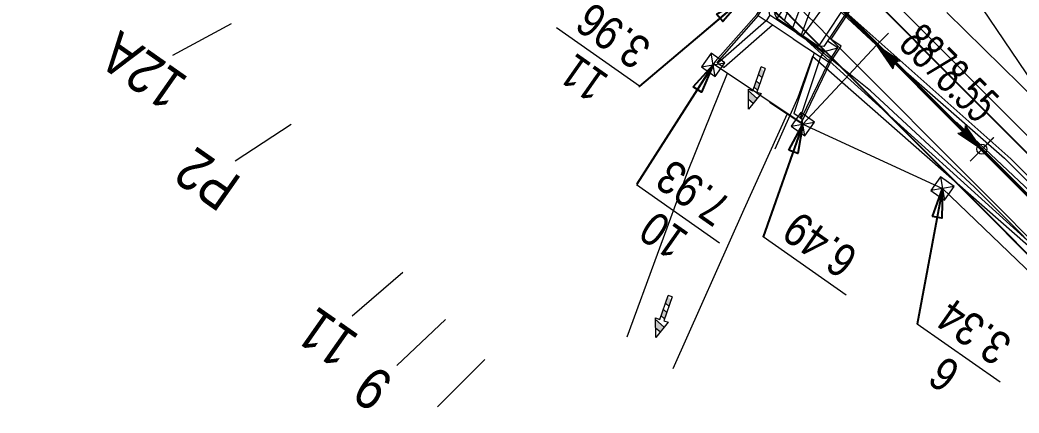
# Model space of a CAD drawing. Header units: metres. Extents: x 550976 to 551305, y 1838772 to 1839026.
# Drawn here: x 551120.5 to 551180.4, y 1838869.5 to 1838893 of the extents above; entities that cross this region are included whole.
import ezdxf
from ezdxf.enums import TextEntityAlignment as Align

# ---------------------------------------------------------------- set-up
doc = ezdxf.new("R2010")
doc.units = ezdxf.units.M
doc.header["$MEASUREMENT"] = 0
for name, pattern in [('ACAD_ISO02W100', [0.015, 0.012, -0.003]), ('DGN Style 2', [42.176187, 25.305712, -16.870475]), ('DGN Style 3', [59.046661, 42.176187, -16.870475])]:
    doc.linetypes.add(name, pattern=pattern)
for name, color, linetype, lineweight in [('Level 20', 7, 'Continuous', 0), ('Level 22', 7, 'Continuous', 0), ('Level 23', 7, 'Continuous', 0), ('Level 24', 7, 'Continuous', 0), ('Level 31', 7, 'Continuous', 0), ('Level 52', 7, 'Continuous', 0), ('Level 64', 230, 'Continuous', 0), ('Level 67', 7, 'Continuous', 0), ('Level 71', 3, 'Continuous', 0), ('Level 72', 6, 'Continuous', 0), ('Level 74', 3, 'Continuous', 0), ('Level 80', 3, 'Continuous', 0), ('Level 81', 7, 'Continuous', 0), ('Level 82', 3, 'ACAD_ISO02W100', 0), ('Level 86', 4, 'Continuous', 0), ('Level 96', 120, 'Continuous', 0)]:
    doc.layers.add(name, color=color, linetype=linetype, lineweight=lineweight)
doc.styles.add('3-Ghichu', font='')
doc.styles.add('4-Dim', font='vnsimli.shx', dxfattribs={"width": 0.6})
doc.styles.add('Style-ltypeshp', font='ltypeshp.shx')
doc.styles.get('3-Ghichu').set_extended_font_data('.VnArial NarrowH')
doc.linetypes.add('TALUY1DAI2NGANTREN', pattern='A,0,["‚",Style-ltypeshp,S=0.001,R=0,X=0,Y=0.001],0,["‚",Style-ltypeshp,S=0.0005,R=0,X=0,Y=0.0005],0,["‚",Style-ltypeshp,S=0.0005,R=0,X=0,Y=0.0005],0', length=0)
doc.dimstyles.new('D1000', dxfattribs={"dimtxt": 0.002, "dimasz": 0.0015, "dimexe": 0, "dimexo": 0, "dimgap": 0.0009, "dimtad": 1, "dimlfac": 1000, "dimzin": 0, "dimdsep": 46, "dimtxsty": '4-Dim', "dimblk": 'Muiten_PS', "dimcen": 9e-05, "dimclrd": 6, "dimclre": 6, "dimclrt": 2, "dimadec": 0, "dimazin": 2, "dimtfac": 0.347826, "dimtix": 1, "dimtofl": 0, "dimtmove": 0, "dimatfit": 3, "dimldrblk": 'Muiten_PS', "dimfxl": 0, "dimtolj": 1, "dimtzin": 0, "dimarcsym": 0})
doc.dimstyles.new('D500', dxfattribs={"dimscale": 0.5, "dimtxt": 0.002, "dimasz": 0.0015, "dimexe": 0, "dimexo": 0, "dimgap": 0.0008, "dimtad": 1, "dimlfac": 1000, "dimzin": 0, "dimdsep": 46, "dimtxsty": '4-Dim', "dimblk": 'Muiten_PS', "dimcen": 9e-05, "dimclrd": 6, "dimclre": 6, "dimclrt": 2, "dimaunit": 1, "dimadec": 1, "dimazin": 2, "dimtfac": 0.347826, "dimtix": 1, "dimtofl": 0, "dimtmove": 0, "dimatfit": 3, "dimldrblk": 'Muiten_PS', "dimfxl": 0, "dimtolj": 1, "dimtzin": 0, "dimarcsym": 0})

# ---------------------------------------------------------------- blocks, each defined once
blk = doc.blocks.new('HUONG NUOC CHAY')
at = {"layer": 'Level 71', "ltscale": 0.1, "extrusion": (0, 0, -1)}
h = blk.add_hatch(color=6, dxfattribs=at)
h.paths.add_polyline_path([(0.02, -0.0081), (0.0043, 0.0139), (0.0437, 0.0232), (0.0594, 0.0013)])
h.paths.add_polyline_path([(0.0988, 0.0106), (0.0831, 0.0326), (0.1225, 0.042), (0.1382, 0.02)])
h.paths.add_polyline_path([(0.187, 0.0162), (0.1466, 0.0728), (0.1966, 0.0673), (0.2185, 0.0366)])
at = {"layer": 'Level 71', "color": 6, "linetype": 'Continuous', "ltscale": 0.1}
for p, q in [((-0.2555, 0.0608), (-0.1377, 0.0737)), ((-0.1561, -0.0039), (-0.2555, 0.0608)), ((-0.1377, 0.0737), (-0.144, 0.0471)), ((-0.1498, 0.0228), (-0.1561, -0.0039)), ((-0.0029, -0.0122), (-0.1498, 0.0228)), ((-0.144, 0.0471), (0.0029, 0.0122))]:
    blk.add_line(p, q, dxfattribs=at)
at = {"layer": 'Level 71', "color": 6, "ltscale": 0.1}
for p, q in [((-0.1966, 0.0673), (-0.2185, 0.0366)), ((-0.1466, 0.0728), (-0.187, 0.0162)), ((-0.1225, 0.042), (-0.1382, 0.02)), ((-0.0831, 0.0326), (-0.0988, 0.0106)), ((-0.0437, 0.0232), (-0.0594, 0.0013))]:
    blk.add_line(p, q, dxfattribs=at)
at = {"layer": 'Level 71', "color": 6, "linetype": 'Continuous', "ltscale": 0.1, "flags": 128}
blk.add_lwpolyline([(-0.0029, -0.0122), (0.0029, 0.0122)], dxfattribs=at)
blk = doc.blocks.new('Hop(3x3)')
at = {"layer": 'Level 74', "color": 252, "ltscale": 0.1}
blk.add_circle((0.1606, 0), 0.0098, dxfattribs=at)
at = {"layer": 'Level 81', "color": 252, "linetype": 'Continuous', "ltscale": 0.01}
for p, q in [((-0.5514, 0.3147), (-0.571, 0.3147)), ((-0.571, 0), (-0.571, 0.3147)), ((-0.5514, 0.2957), (-0.5514, 0.3037)), ((0.8726, 0.3147), (0.8923, 0.3147)), ((0.8726, 0.2957), (0.8726, 0.3037)), ((0.8923, 0), (0.8923, 0.3147)), ((-0.1794, 0.196), (-0.5514, 0.2957)), ((-0.5514, 0.2957), (-0.5514, 0.2497)), ((-0.1794, 0.15), (-0.5514, 0.2497)), ((0.5006, 0.196), (0.8726, 0.2957)), ((0.5006, 0.15), (0.8726, 0.2497)), ((0.8726, 0.2957), (0.8726, 0.2497)), ((-0.1394, 0.196), (-0.1794, 0.196)), ((-0.1794, 0), (-0.1794, 0.196)), ((-0.1394, 0), (-0.1394, 0.196)), ((0.4606, 0), (0.4606, 0.196)), ((0.4606, 0.196), (0.5006, 0.196)), ((0.5006, 0), (0.5006, 0.196)), ((-0.571, 0), (-0.571, -0.3147)), ((-0.1794, 0), (-0.1794, -0.196)), ((-0.1394, 0), (-0.1394, -0.196)), ((0.4606, 0), (0.4606, -0.196)), ((0.5006, 0), (0.5006, -0.196)), ((0.8923, 0), (0.8922, -0.3147)), ((-0.1794, -0.15), (-0.5514, -0.2497)), ((0.5006, -0.15), (0.8727, -0.2497)), ((-0.1794, -0.196), (-0.5514, -0.2957)), ((-0.1394, -0.196), (-0.1794, -0.196)), ((0.4607, -0.196), (0.5007, -0.196)), ((0.5007, -0.196), (0.8727, -0.2957)), ((-0.5514, -0.2957), (-0.5514, -0.2497)), ((-0.5514, -0.2957), (-0.5514, -0.3037)), ((0.8727, -0.2957), (0.8727, -0.2497)), ((0.8727, -0.2957), (0.8727, -0.3037)), ((-0.5514, -0.3147), (-0.571, -0.3147)), ((0.8727, -0.3147), (0.8923, -0.3147))]:
    blk.add_line(p, q, dxfattribs=at)
at = {"layer": 'Level 82', "color": 252, "linetype": 'Continuous', "ltscale": 0.05}
for p, q in [((-0.1794, 0.263), (-0.5514, 0.3147)), ((-0.1794, 0.252), (-0.5514, 0.3037)), ((0.5006, 0.263), (0.8726, 0.3147)), ((0.5006, 0.252), (0.8726, 0.3037)), ((-0.1794, 0.263), (-0.0578, 0.263)), ((-0.1794, 0.252), (-0.0778, 0.252)), ((-0.1794, 0.252), (-0.1794, 0.196)), ((-0.1394, 0.196), (-0.0778, 0.252)), ((-0.0778, 0.252), (-0.0778, 0.178)), ((-0.0578, 0.263), (-0.0578, 0.188)), ((0.5006, 0.263), (0.379, 0.263)), ((0.379, 0.263), (0.379, 0.188)), ((0.5006, 0.252), (0.399, 0.252)), ((0.4606, 0.196), (0.399, 0.252)), ((0.399, 0.252), (0.399, 0.178)), ((0.5006, 0.252), (0.5006, 0.196)), ((-0.0578, 0.188), (0.379, 0.188)), ((-0.1161, 0.178), (-0.1319, 0.15)), ((-0.1319, 0), (-0.1319, 0.15)), ((-0.1319, 0.15), (0.4531, 0.15)), ((-0.1161, 0.178), (0.4374, 0.178)), ((-0.1161, 0.178), (0.4374, 0.178)), ((0.4374, 0.178), (0.4531, 0.15)), ((0.4531, 0), (0.4531, 0.15)), ((-0.1319, 0), (-0.1319, -0.15)), ((0.4531, 0), (0.4531, -0.15)), ((-0.1161, -0.178), (-0.1319, -0.15)), ((-0.1319, -0.15), (0.4531, -0.15)), ((-0.1161, -0.178), (0.4374, -0.178)), ((-0.1161, -0.178), (0.4374, -0.178)), ((-0.0778, -0.252), (-0.0778, -0.178)), ((0.3991, -0.252), (0.3991, -0.178)), ((0.4374, -0.178), (0.4531, -0.15)), ((-0.1794, -0.252), (-0.1794, -0.196)), ((-0.1394, -0.196), (-0.0778, -0.252)), ((-0.0578, -0.263), (-0.0578, -0.188)), ((-0.0578, -0.188), (0.379, -0.188)), ((0.3791, -0.263), (0.3791, -0.188)), ((0.4607, -0.196), (0.3991, -0.252)), ((0.5007, -0.252), (0.5007, -0.196)), ((-0.1794, -0.252), (-0.5514, -0.3037)), ((-0.1794, -0.263), (-0.5514, -0.3147)), ((-0.1794, -0.252), (-0.0778, -0.252)), ((-0.1794, -0.263), (-0.0578, -0.263)), ((0.5007, -0.263), (0.3791, -0.263)), ((0.5007, -0.252), (0.3991, -0.252)), ((0.5007, -0.252), (0.8727, -0.3037)), ((0.5007, -0.263), (0.8727, -0.3147))]:
    blk.add_line(p, q, dxfattribs=at)
blk = doc.blocks.new('Muiten_PS')
at = {"layer": 'Level 86', "color": 252, "linetype": 'Continuous', "ltscale": 0.1}
blk.add_line((-0.1094, 0), (-0.0948, 0), dxfattribs=at)
at = {"layer": 'Level 86', "color": 252, "linetype": 'Continuous', "ltscale": 0.1, "flags": 128}
for points in [[(-0.1135, -0.022), (0, 0), (-0.1135, 0.022)], [(-0.1053, -0.0094), (-0.1053, -0.0095)]]:
    blk.add_lwpolyline(points, dxfattribs=at)
for points in [[(-0.1067, -0.0128), (-0.1045, -0.015, 0.248235), (-0.1024, -0.0156), (-0.028, 0), (-0.1024, 0.0156, 0.248235), (-0.1045, 0.015), (-0.1067, 0.0128)], [(-0.1052, -0.0091), (-0.1037, -0.0105, 0.254651), (-0.1016, -0.0111), (-0.0559, 0), (-0.1016, 0.0111, 0.254651), (-0.1037, 0.0105), (-0.1052, 0.0091)], [(-0.1042, -0.0049), (-0.1015, -0.0075, 0.259093), (-0.0994, -0.0081), (-0.0699, 0), (-0.0994, 0.0081, 0.259093), (-0.1015, 0.0075), (-0.1042, 0.0049)], [(-0.1038, 0), (-0.0991, -0.0046, 0.274095), (-0.0969, -0.0052), (-0.0839, 0), (-0.0969, 0.0052, 0.274095), (-0.0991, 0.0046), (-0.1038, 0)]]:
    blk.add_lwpolyline(points, format="xyb", dxfattribs=at)
at = {"layer": 'Level 86', "color": 252, "linetype": 'Continuous', "ltscale": 0.1}
blk.add_arc((-0.1335, 0), 0.0296, 312.2342, 47.7658, dxfattribs=at)
blk = doc.blocks.new('*D253')
at = {"layer": 'Defpoints'}
for p in [(551171.855, 1838891.533), (551171.855, 1838891.533), (551175.009, 1838888.409), (551178.163, 1838885.285)]:
    blk.add_point(p, dxfattribs=at)
at = {"layer": 'Level 96', "color": 6}
for p, q in [((551172.559, 1838892.243), (551171.855, 1838891.533)), ((551177.097, 1838886.34), (551172.921, 1838890.477)), ((551178.867, 1838885.995), (551178.163, 1838885.285))]:
    blk.add_line(p, q, dxfattribs=at)
at = {"layer": 'Level 96', "color": 6, "xscale": 15, "yscale": 15, "zscale": 15}
for p, rotation in [((551171.855, 1838891.533), 135.2754495986395), ((551178.163, 1838885.285), 315.2754495986395)]:
    blk.add_blockref('Muiten_PS', p, dxfattribs=dict(at, rotation=rotation))
at = {"layer": 'Level 96', "color": 2, "linetype": 'Continuous', "style": '4-Dim', "width": 0.6}
blk.add_text('8878.55', height=2, rotation=315.27545, dxfattribs=at).set_placement((551173.865, 1838892.216), align=Align.MIDDLE_LEFT)

msp = doc.modelspace()

# ---------------------------------------------------------------- hatches: boundary and pattern name
at = {"layer": 'Level 64', "linetype": 'Continuous'}
h = msp.add_hatch(dxfattribs=at)
h.set_pattern_fill('ANSI31', color=252, style=0)
h.set_pattern_definition([(249.94874653, (1497336.41565, 1184683.47046), (0.58711643345, -0.21428787547), [])])
h.paths.add_polyline_path([(551167.39143, 1838892.068355), (551168.961684, 1838894.220284), (551166.458433, 1838896.420687), (551164.88818, 1838894.268759)])

# ---------------------------------------------------------------- linework, layer by layer
at = {"layer": 'Level 20', "color": 1}
for p, q in [((551133.197409, 1838892.809468), (551129.675267, 1838890.913546)), ((551136.78885, 1838886.765783), (551133.439827, 1838884.578537)), ((551143.474237, 1838877.889973), (551140.447471, 1838875.274885)), ((551146.02761, 1838875.068114), (551143.123925, 1838872.317003)), ((551148.379646, 1838872.670551), (551145.546461, 1838869.84689))]:
    msp.add_line(p, q, dxfattribs=at)
at = {"layer": 'Level 20', "color": 1, "linetype": 'Continuous', "lineweight": 40, "ltscale": 3, "flags": 128}
msp.add_lwpolyline([(551218.35876, 1838835.408183), (551213.881343, 1838842.949114, 0.06205563), (551191.144832, 1838872.259151), (551168.739075, 1838894.740469, -0.102943071), (551156.934611, 1838912.814982), (551152.458859, 1838924.239541, 0.14779224), (551138.149836, 1838942.418117), (551113.519626, 1838959.650538, 0.218927993), (551095.426875, 1838962.932271), (551069.838845, 1838956.354343, -0.224879639), (551051.339595, 1838959.927037), (551027.993448, 1838977.062936, 0.123140135), (551013.61541, 1838982.941707), (551006.597863, 1838983.952715)], format="xyb", dxfattribs=at)
at = {"layer": 'Level 22', "color": 2, "linetype": 'Continuous', "lineweight": 0, "flags": 128}
msp.add_lwpolyline([(551215.257, 1838840.044), (551214.266, 1838840.438), (551145.607, 1838941.924), (551059.743, 1838953.759), (551006.578, 1838983.964), (551008.768, 1838987.987)], dxfattribs=at)
at = {"layer": 'Level 22', "color": 30, "linetype": 'DGN Style 3', "lineweight": 0, "flags": 128}
for points in [[(551100.36, 1838964.94), (551103.8, 1838965.37), (551110.34, 1838965.16), (551116.31, 1838963.47), (551120.41, 1838961.53), (551125.8, 1838957.77), (551132.17, 1838952.78), (551139.25, 1838948.33), (551141.99, 1838946.84), (551144.68, 1838944.79), (551146.6, 1838942.38), (551150.48, 1838933.08), (551150.48, 1838933.08), (551155.36, 1838921.04), (551156.88, 1838914.84), (551157.83, 1838908.77), (551161.58, 1838901.86), (551163.55, 1838899.19), (551168.94, 1838894.16), (551187.47, 1838876.69), (551198, 1838864.12), (551207.19, 1838852), (551213.21, 1838844.17), (551216.24, 1838841.09), (551222.28, 1838844.1), (551222.28, 1838844.1), (551260.88, 1838863.36), (551303.89, 1838885.27), (551303.11, 1838887.97)], [(551000, 1838859.19), (551005.08, 1838856.32), (551019.43, 1838848.92), (551023.83, 1838846.81), (551041.31, 1838839.14), (551046.58, 1838836.83), (551062.45, 1838833.66), (551074.19, 1838831.66), (551078.24, 1838830.64), (551081.41, 1838829.13), (551089.3, 1838821.38), (551097.43, 1838811.9), (551105.67, 1838800.15), (551111.12, 1838791.84), (551113.6, 1838791.03), (551116.27, 1838790.81), (551124.14, 1838795.17), (551162.54, 1838814.39), (551212.16, 1838839.07), (551210.88, 1838841.76), (551201.62, 1838856.28), (551196.63, 1838862.95), (551186.06, 1838875.12), (551169.67, 1838889.98), (551161.82, 1838897.16), (551159.12, 1838901.28), (551156.08, 1838906.76), (551154.89, 1838909.88), (551154.32, 1838914.43), (551152.88, 1838920.42), (551148.22, 1838932.18), (551143.79, 1838942.21), (551141.03, 1838944.58), (551138.36, 1838946.34), (551133.88, 1838948.39), (551130.63, 1838950.74), (551124.53, 1838955.45), (551115.63, 1838960.98), (551110, 1838962.64), (551104.64, 1838962.93), (551100.92, 1838962.47)]]:
    msp.add_lwpolyline(points, dxfattribs=at)
at = {"layer": 'Level 23', "color": 30, "linetype": 'Continuous', "lineweight": 0}
msp.add_line((551182.63, 1838878), (551168.01, 1838890.85), dxfattribs=at)
at = {"layer": 'Level 23', "color": 30, "linetype": 'Continuous', "lineweight": 0, "flags": 128}
msp.add_lwpolyline([(551169.47, 1838893.98), (551179.9, 1838884.71), (551187.59, 1838877.08), (551193.06, 1838870.78), (551198.01, 1838864.54), (551203.28, 1838857.6), (551213.44, 1838844.39), (551227.59, 1838853.5)], dxfattribs=at)
at = {"layer": 'Level 24', "color": 3, "flags": 128}
msp.add_lwpolyline([(551189.905314, 1838871.023799), (551176.923528, 1838884.049364), (551171.029134, 1838889.963636), (551168.911388, 1838892.088524), (551168.38901, 1838892.612664), (551167.499557, 1838893.505117)], dxfattribs=at)
at = {"layer": 'Level 31', "color": 3, "linetype": 'Continuous', "lineweight": 0, "flags": 128}
msp.add_lwpolyline([(551168.01, 1838890.85), (551167.14, 1838888.39), (551165.77, 1838885.29)], dxfattribs=at)
at = {"layer": 'Level 52', "color": 1, "linetype": 'DGN Style 2', "lineweight": 0, "flags": 128}
msp.add_lwpolyline([(551219.3269, 1838842.6413), (551216.031, 1838844.2255), (551216.0965, 1838844.1993), (551212.8979, 1838849.4623), (551210.2726, 1838853.3728), (551206.0322, 1838860.3219), (551200.3475, 1838867.6502), (551193.4675, 1838874.5696), (551181.5469, 1838888.091), (551173.553, 1838895.9583), (551175.4096, 1838899.0962), (551170.1636, 1838902.5731), (551168.164, 1838901.3355), (551165.05, 1838905.2231), (551160.6301, 1838913.0087), (551158.6108, 1838917.205), (551155.6988, 1838925.5089), (551154.3966, 1838928.4978), (551151.4275, 1838933.4943), (551149.2043, 1838936.4386), (551145.2409, 1838942.0158), (551118.3652, 1838961.8229), (551109.4114, 1838965.8357), (551105.5522, 1838966.8614), (551099.019, 1838968.0695), (551093.5396, 1838967.1622), (551068.7175, 1838960.7164), (551061.0483, 1838960.5384), (551053.747, 1838963.2069), (551030.0992, 1838980.0849), (551026.2921, 1838982.4782), (551022.5629, 1838984.318), (551021.3668, 1838984.7819), (551017.9012, 1838984.7491), (551009.8483, 1838986.2448), (551006.8089, 1838988.8658), (551008.3517, 1838983.7), (551008.4928, 1838979.073), (551009.717, 1838980.5066), (551013.2014, 1838980.0381), (551020.2242, 1838978.5507), (551026.5142, 1838975.0476), (551037.9997, 1838966.6182), (551049.7388, 1838957.7461), (551053.3839, 1838955.5727), (551059.5817, 1838953.1713), (551064.0769, 1838952.9907), (551067.2366, 1838952.8274), (551070.5858, 1838953.4488), (551075.2334, 1838955.1598), (551075.6195, 1838953.6581), (551080.5629, 1838954.2106), (551096.4887, 1838957.8196), (551099.7227, 1838958.2031), (551104.0088, 1838958.7086), (551106.6999, 1838958.1167), (551110.95, 1838955.9777), (551109.0225, 1838951.6915), (551138.4312, 1838933.4638), (551140.9483, 1838934.3098), (551145.8928, 1838929.8767), (551149.8694, 1838923.2231), (551154.4587, 1838910.7054), (551156.1764, 1838905.9541), (551158.9173, 1838901.2201), (551163.8126, 1838894.3269), (551162.0606, 1838890.3468), (551167.4408, 1838886.7812), (551175.7997, 1838882.9293), (551189.0696, 1838870.1962), (551195.7806, 1838863.6438), (551201.3352, 1838856.6995), (551205.8393, 1838850.3041), (551211.4503, 1838841.9142), (551210.7922, 1838838.4064), (551219.3269, 1838842.6413)], dxfattribs=at)
at = {"layer": 'Level 64', "color": 252, "linetype": 'TALUY1DAI2NGANTREN', "ltscale": 700}
for points in [[(551162.89737, 1838889.834751), (551160.521206, 1838883.923704), (551156.897884, 1838874.02538)], [(551159.675378, 1838872.13629), (551163.923125, 1838881.69098), (551166.526537, 1838887.429351)]]:
    msp.add_lwpolyline(points, dxfattribs=at)
at = {"layer": 'Level 67', "color": 62, "linetype": 'Continuous', "ltscale": 5, "flags": 128}
for points in [[(551168.961684, 1838894.220284), (551167.39143, 1838892.068355), (551164.88818, 1838894.268759)], [(551172.972521, 1838890.494239), (551168.961684, 1838894.220284)], [(551171.494027, 1838888.787226), (551167.39143, 1838892.068355)], [(551172.972521, 1838890.494239), (551179.521049, 1838884.740896), (551191.479563, 1838872.725162), (551198.031152, 1838865.538264), (551202.510357, 1838859.796396), (551207.942084, 1838851.737832), (551215.646735, 1838841.094319)], [(551212.345485, 1838840.277247), (551206.210231, 1838850.46379), (551200.496574, 1838858.314951), (551196.06117, 1838863.999053), (551189.570637, 1838871.110851), (551177.72573, 1838883.001117), (551171.494027, 1838888.787226)]]:
    msp.add_lwpolyline(points, dxfattribs=at)
at = {"layer": 'Level 72'}
msp.add_line((551177.45475, 1838884.5788), (551178.871343, 1838885.990631), dxfattribs=at)
at = {"layer": 'Level 74'}
msp.add_circle((551178.163046, 1838885.284716), 0.3, dxfattribs=at)
msp.add_point((551178.163046, 1838885.284716), dxfattribs=at)
at = {"layer": 'Level 80', "color": 5, "flags": 128}
msp.add_lwpolyline([(551197.949662, 1838868.724772), (551195.880125, 1838870.965123), (551193.766203, 1838873.163643), (551192.915572, 1838874.023939), (551179.933787, 1838887.049504), (551174.039393, 1838892.963777), (551171.921646, 1838895.088665), (551171.399269, 1838895.612804), (551170.509815, 1838896.505257), (551169.843618, 1838897.186439), (551169.620054, 1838897.42089), (551168.907147, 1838898.189153), (551168.066711, 1838899.137566), (551167.923799, 1838899.303704), (551166.126878, 1838901.526222), (551164.458616, 1838903.846872), (551163.999659, 1838904.537161), (551162.924358, 1838906.258213), (551161.814808, 1838908.213833), (551161.529024, 1838908.752517), (551160.277085, 1838911.32179), (551160.21378, 1838911.471836)], dxfattribs=at)
at = {"layer": 'Level 80', "color": 5, "const_width": 0.1, "flags": 128}
msp.add_lwpolyline([(551192.241457, 1838867.535823), (551190.196836, 1838869.662268), (551189.374092, 1838870.494362), (551176.392306, 1838883.519927), (551170.497912, 1838889.4342), (551168.380166, 1838891.559088), (551167.857788, 1838892.083227), (551166.968335, 1838892.97568), (551166.236154, 1838893.72433), (551165.990447, 1838893.982001), (551165.20693, 1838894.826357), (551164.283253, 1838895.868706), (551164.126187, 1838896.051298), (551162.15129, 1838898.493946), (551160.317795, 1838901.044444), (551159.813381, 1838901.803103), (551158.631577, 1838903.694616), (551157.412131, 1838905.843931), (551157.098042, 1838906.435969), (551155.722105, 1838909.259715), (551155.210254, 1838910.472907)], dxfattribs=at)
at = {"layer": 'Level 80', "const_width": 0.1, "flags": 128}
msp.add_lwpolyline([(551192.38435, 1838873.494503), (551179.402565, 1838886.520068), (551173.50817, 1838892.43434), (551171.390424, 1838894.559228)], dxfattribs=at)
at = {"layer": 'Level 96', "flags": 128}
for points in [[(551157.617416, 1838889.022596), (551163.812576, 1838894.326949)], [(551167.440842, 1838886.781152), (551171.854857, 1838891.532542)], [(551162.182805, 1838889.650285), (551161.938475, 1838891.043233)], [(551162.111432, 1838890.355668), (551157.500021, 1838883.181598)], [(551161.364166, 1838890.224594), (551162.757114, 1838890.468924)], [(551167.563007, 1838886.084678), (551167.318677, 1838887.477625)], [(551167.440842, 1838886.781152), (551165.048418, 1838880.004425)], [(551166.744368, 1838886.658987), (551168.137316, 1838886.903316)], [(551175.677561, 1838883.625813), (551175.921891, 1838882.232865)], [(551175.799726, 1838882.929339), (551174.291188, 1838874.807752)], [(551176.4962, 1838883.051504), (551175.103253, 1838882.807174)]]:
    msp.add_lwpolyline(points, dxfattribs=at)
at = {"layer": 'Level 96', "color": 4, "flags": 128}
for points in [[(551157.652586, 1838889.072729), (551152.680293, 1838892.560999)], [(551162.445467, 1838879.655059), (551157.473174, 1838883.14333)], [(551170.039148, 1838876.542435), (551165.066855, 1838880.030706)], [(551179.263482, 1838871.319481), (551174.291188, 1838874.807752)]]:
    msp.add_lwpolyline(points, dxfattribs=at)
at = {"layer": 'Level 96', "flags": 128}
for points in [[(551162.757114, 1838890.468924), (551161.938475, 1838891.043233), (551161.364166, 1838890.224594), (551162.182805, 1838889.650285)], [(551168.137316, 1838886.903316), (551167.318677, 1838887.477625), (551166.744368, 1838886.658987), (551167.563007, 1838886.084678)], [(551175.103253, 1838882.807174), (551175.921891, 1838882.232865), (551176.4962, 1838883.051504), (551175.677561, 1838883.625813)]]:
    msp.add_lwpolyline(points, close=True, dxfattribs=at)

# ---------------------------------------------------------------- block references
at = {"layer": 'Level 64', "linetype": 'Continuous'}
for name, p, xscale, yscale, zscale, rotation in [('Hop(3x3)', (551169.632304, 1838896.075254), 9.999999999999995, 9.999999999999998, 9.999999999999995, 236.4646294493898), ('HUONG NUOC CHAY', (551165.059042, 1838890.174192), 9.999999999999996, 9.999999999999996, 9.999999999999996, 84.00299064972181), ('HUONG NUOC CHAY', (551159.494824, 1838876.469634), 9.999999999999996, 9.999999999999996, 9.999999999999996, 84.00299064972181)]:
    msp.add_blockref(name, p, dxfattribs=dict(at, xscale=xscale, yscale=yscale, zscale=zscale, rotation=rotation))

# ---------------------------------------------------------------- texts
at = {"layer": 'Level 20', "color": 1, "style": '3-Ghichu'}
for s, p in [('12A', (551127.914197, 1838889.965585)), ('P2', (551131.765316, 1838883.484913)), ('11', (551138.934088, 1838873.96734)), ('9', (551141.672082, 1838870.941448))]:
    msp.add_text(s, height=2.5, rotation=144.94874653, dxfattribs=at).set_placement(p, align=Align.MIDDLE_CENTER)
at = {"layer": 'Level 24', "color": 2, "char_height": 2, "width": 4.44169188, "attachment_point": 5, "rotation": 144.94874653, "style": '3-Ghichu'}
for s, insert in [('3.96', (551156.083834, 1838892.089547)), ('7.93', (551160.876715, 1838882.671877)), ('6.49', (551168.470396, 1838879.559253)), ('3.34', (551177.694729, 1838874.336299))]:
    msp.add_mtext(s, dxfattribs=dict(at, insert=insert))
at = {"layer": 'Level 24', "color": 3, "char_height": 2, "width": 4.44169188, "attachment_point": 5, "rotation": 144.94874653, "style": '3-Ghichu'}
for s, insert in [('11', (551154.300684, 1838889.547788)), ('10', (551159.093566, 1838880.130118)), ('6', (551175.91158, 1838871.79454))]:
    msp.add_mtext(s, dxfattribs=dict(at, insert=insert))

# ---------------------------------------------------------------- dimensions: what is measured, and where the dimension line sits
at = {"layer": 'Level 96', "color": 6}
dim = msp.add_linear_dim(base=(551171.854857, 1838891.532542), p1=(551178.163046, 1838885.284716), p2=(551171.854857, 1838891.532542), angle=135.2754496, text='\\H1.000000x;\\W0.600000;<>', dimstyle='D1000', override={"dimtxt": 2, "dimasz": 1.5, "dimexo": 1, "dimgap": 0.9, "dimcen": 0.09, "dimlwe": 65535}, dxfattribs=at)
dim.commit()
dim.dimension.update_dxf_attribs({"geometry": '*D253', "text_midpoint": (551175.008952, 1838888.408629)})

# ---------------------------------------------------------------- leaders
at = {"layer": 'Level 64', "color": 6, "linetype": 'Continuous'}
msp.add_leader([(551168.531172, 1838896.389223), (551205.496631, 1838908.090858), (551235.874653, 1838886.779414)], dimstyle='D1000', override={"dimtxt": 2, "dimasz": 2, "dimgap": 0.9, "dimtad": 0, "dimclrd": 0}, dxfattribs=at)
at = {"layer": 'Level 96', "color": 6}
for points in [[(551163.794847, 1838894.286673), (551157.652586, 1838889.072729)], [(551162.06064, 1838890.346759), (551157.500021, 1838883.181598)], [(551167.440842, 1838886.781152), (551165.066855, 1838880.030706)], [(551175.799726, 1838882.929339), (551174.291188, 1838874.807752)]]:
    msp.add_leader(points, dimstyle='D500', override={"dimtxt": 2, "dimasz": 3.5, "dimgap": 0.8, "dimtad": 0, "dimclrd": 0, "dimldrblk": 'ClosedBlank'}, dxfattribs=at)

doc.saveas('drawing.dxf')
